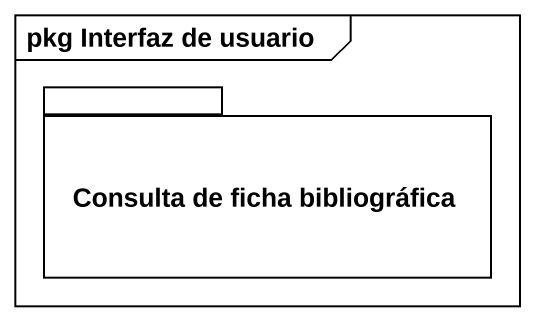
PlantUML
@startuml
mainframe pkg Interfaz de usuario
package "Consulta de ficha bibliográfica" as Consulta_de_ficha {
}
@enduml
